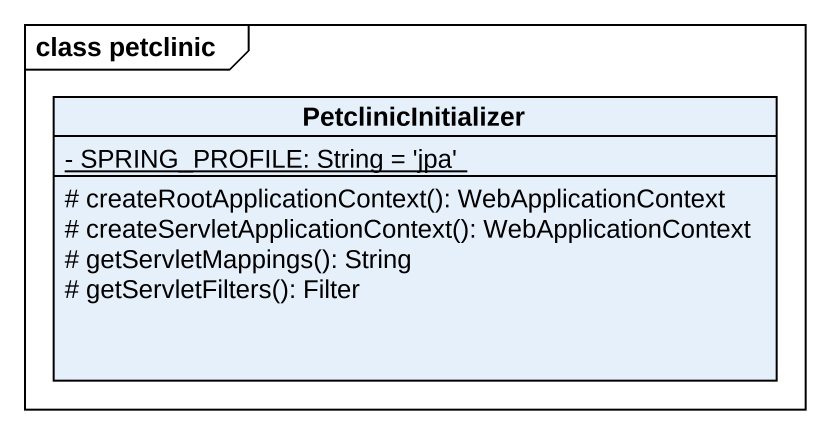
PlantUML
@startuml
mainframe class petclinic
hide circle
hide empty members
skinparam classAttributeIconSize 0
class PetclinicInitializer {
  {static} - SPRING_PROFILE: String = 'jpa'
  # createRootApplicationContext(): WebApplicationContext
  # createServletApplicationContext(): WebApplicationContext
  # getServletMappings(): String
  # getServletFilters(): Filter
}
@enduml
